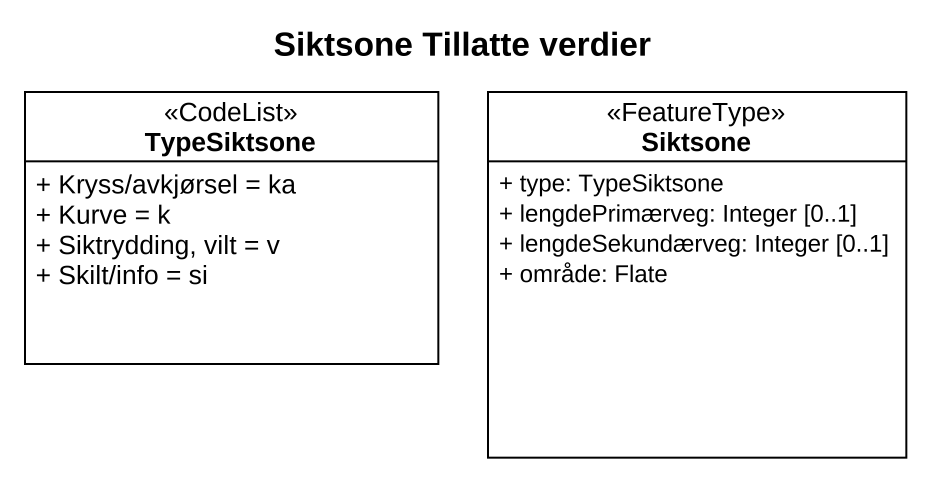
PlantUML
@startuml
title Siktsone Tillatte verdier
hide circle
hide empty members
skinparam classAttributeIconSize 0
class TypeSiktsone <<CodeList>> {
  + Kryss/avkjørsel = ka
  + Kurve = k
  + Siktrydding, vilt = v
  + Skilt/info = si
}
class Siktsone <<FeatureType>> {
  + type: TypeSiktsone
  + lengdePrimærveg: Integer [0..1]
  + lengdeSekundærveg: Integer [0..1]
  + område: Flate
}
@enduml
